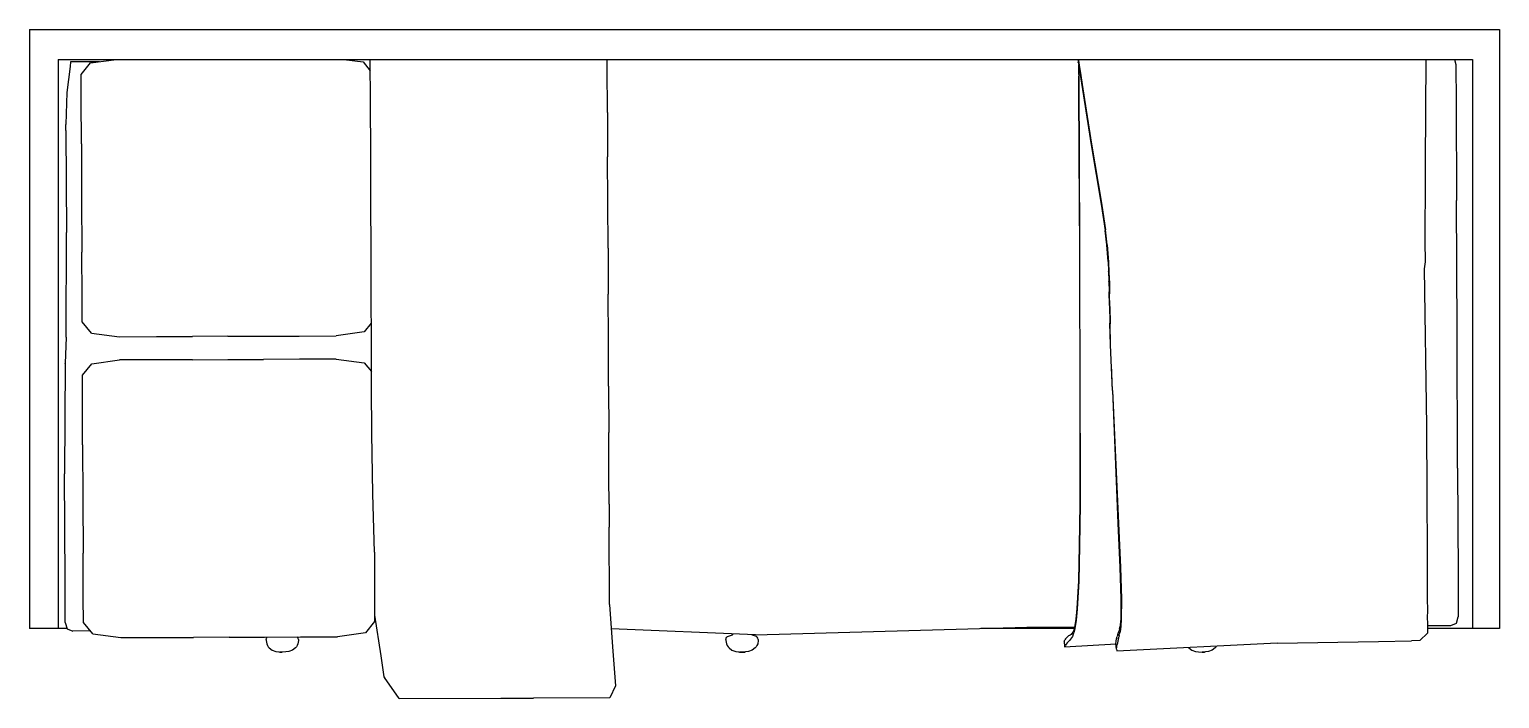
# Model space of a CAD drawing. Header units: millimetres. Extents: x -1130 to 980, y -383 to 578.
import ezdxf

# ---------------------------------------------------------------- set-up
doc = ezdxf.new("R2010")
doc.units = ezdxf.units.MM
for name, color, linetype, true_color in [('IKE050020 1', 7, 'Continuous', 0xeae6da), ('IKE050020 2', 7, 'Continuous', 0x323232), ('IKE050020 3', 7, 'Continuous', 0x686f6d), ('IKE050020 4', 7, 'Continuous', 0x23234b)]:
    doc.layers.add(name, color=color, linetype=linetype, true_color=true_color)

msp = doc.modelspace()

# ---------------------------------------------------------------- linework, layer by layer
at = {"layer": 'IKE050020 1'}
for p, q in [((-1130.5, 577.6), (-1117.4, 577.6)), ((-1130.5, 577.6), (-1130.5, -282.4)), ((-1117.4, 577.6), (979.5, 577.6)), ((979.5, 577.6), (979.5, -282.4)), ((-1089.3, 534.6), (-1089.3, -282.4)), ((-1089.3, 534.6), (940.7, 534.6)), ((940.7, 534.6), (940.7, -282.4)), ((-1117.4, -282.4), (-1130.5, -282.4)), ((-1089.3, -282.4), (-1117.4, -282.4)), ((-1076.4, -282.4), (-1089.3, -282.4)), ((368.9, -282.4), (235, -282.4)), ((940.7, -282.4), (876, -282.4)), ((979.5, -282.4), (940.7, -282.4))]:
    msp.add_line(p, q, dxfattribs=at)
at = {"layer": 'IKE050020 2'}
for p, q in [((-790.2, -296.3), (-789.4, -295)), ((-789.4, -295), (-789.2, -294.8)), ((-745.6, -295), (-746, -294.6)), ((-744.8, -296.3), (-745.6, -295)), ((-130.3, -296.3), (-129.5, -295)), ((-129.5, -295), (-128.5, -294)), ((-128.5, -294), (-127.1, -293.3)), ((-127.1, -293.3), (-125.6, -292.9)), ((-125.6, -292.9), (-122.8, -292.2)), ((-122.8, -292.2), (-121.6, -291.5)), ((-121.6, -291.5), (-120.4, -290.3)), ((-120.4, -290.3), (-120.3, -290.1)), ((-93.7, -291.5), (-94, -291.2)), ((-92.5, -292.2), (-93.7, -291.5)), ((-89.7, -292.9), (-92.5, -292.2)), ((-88.2, -293.3), (-89.7, -292.9)), ((-86.9, -294), (-88.2, -293.3)), ((-85.8, -295), (-86.9, -294)), ((-85, -296.3), (-85.8, -295)), ((-790.7, -298.1), (-790.2, -296.3)), ((-790.7, -298.1), (-790.7, -299.9)), ((-790.7, -299.9), (-789.9, -304.4)), ((-789.9, -304.4), (-788.9, -307.1)), ((-788.9, -307.1), (-787.7, -308.9)), ((-787.7, -308.9), (-786.2, -310.4)), ((-786.2, -310.4), (-782.1, -313.4)), ((-782.1, -313.4), (-776.7, -315.6)), ((-776.7, -315.6), (-772.6, -316.2)), ((-772.6, -316.2), (-771.3, -316.3)), ((-767.5, -316.3), (-771.3, -316.3)), ((-771.3, -316.3), (-767.5, -316.3)), ((-762.5, -316.2), (-767.5, -316.3)), ((-758.3, -315.6), (-762.5, -316.2)), ((-753, -313.4), (-758.3, -315.6)), ((-748.8, -310.4), (-753, -313.4)), ((-747.4, -308.9), (-748.8, -310.4)), ((-746.2, -307.1), (-747.4, -308.9)), ((-745.1, -304.4), (-746.2, -307.1)), ((-744.3, -299.9), (-745.1, -304.4)), ((-744.4, -298.1), (-744.8, -296.3)), ((-744.4, -298.1), (-744.3, -299.9)), ((-130.8, -298.1), (-130.9, -299.9)), ((-130.9, -299.9), (-130.1, -304.4)), ((-130.8, -298.1), (-130.3, -296.3)), ((-130.1, -304.4), (-129, -307.1)), ((-129, -307.1), (-127.8, -308.9)), ((-127.8, -308.9), (-126.4, -310.4)), ((-126.4, -310.4), (-122.2, -313.4)), ((-122.2, -313.4), (-116.8, -315.6)), ((-116.8, -315.6), (-112.7, -316.2)), ((-112.7, -316.2), (-111.4, -316.3)), ((-107.7, -316.3), (-111.4, -316.3)), ((-111.4, -316.3), (-107.7, -316.3)), ((-107.7, -316.3), (-103.9, -316.3)), ((-103.9, -316.3), (-107.7, -316.3)), ((-102.6, -316.2), (-103.9, -316.3)), ((-98.5, -315.6), (-102.6, -316.2)), ((-93.1, -313.4), (-98.5, -315.6)), ((-88.9, -310.4), (-93.1, -313.4)), ((-87.5, -308.9), (-88.9, -310.4)), ((-86.3, -307.1), (-87.5, -308.9)), ((-85.3, -304.4), (-86.3, -307.1)), ((-84.4, -299.9), (-85.3, -304.4)), ((-84.5, -298.1), (-85, -296.3)), ((-84.5, -298.1), (-84.4, -299.9)), ((533.1, -309.8), (533.7, -310.4)), ((533.7, -310.4), (537.9, -313.4)), ((537.9, -313.4), (543.3, -315.6)), ((543.3, -315.6), (547.4, -316.2)), ((547.4, -316.2), (552.5, -316.3)), ((552.5, -316.3), (556.2, -316.3)), ((556.2, -316.3), (552.5, -316.3)), ((557.5, -316.2), (556.2, -316.3)), ((561.6, -315.6), (557.5, -316.2)), ((567, -313.4), (561.6, -315.6)), ((571.2, -310.4), (567, -313.4)), ((572.6, -308.9), (571.2, -310.4)), ((573.3, -307.8), (572.6, -308.9))]:
    msp.add_line(p, q, dxfattribs=at)
at = {"layer": 'IKE050020 3'}
for p, q in [((-1071.6, 531), (-1072.1, 524.2)), ((-1030.1, 531.1), (-1071.6, 531)), ((-641, 473.1), (-641.3, 534.6)), ((-301.1, 523.2), (-301.2, 534.6)), ((374.7, 534.6), (374.8, 531)), ((374.8, 531), (374.8, 530.8)), ((374.9, 530.3), (374.8, 530.8)), ((374.9, 530.3), (375, 529.4)), ((375, 529.4), (375.2, 527.9)), ((375.2, 534.6), (375.3, 533.2)), ((375.2, 527.9), (375.5, 525.8)), ((375.3, 533.2), (375.7, 530)), ((375.7, 530), (376.2, 526.3)), ((873.5, 534.6), (873.5, 517.3)), ((914.7, 534.6), (916.9, 527.4)), ((-1072.1, 524.2), (-1076.8, 487.2)), ((-300.9, 458.3), (-301.1, 523.2)), ((375.4, 510.8), (375.2, 509.4)), ((375.2, 509.4), (375.2, 494.8)), ((375.4, 525.9), (375.5, 526.1)), ((375.8, 513), (375.4, 525.9)), ((375.8, 513), (375.4, 510.8)), ((375.4, 510.8), (375.5, 495.6)), ((375.9, 523.1), (375.5, 525.8)), ((375.9, 523.1), (377.1, 515.5)), ((376.2, 526.3), (377.4, 517.6)), ((377.1, 515.5), (380.8, 491.4)), ((377.4, 517.6), (381.2, 492.5)), ((873.5, 517.3), (873.3, 479.6)), ((916.9, 527.4), (917.1, 472.8)), ((-1076.8, 487.2), (-1078, 441.2)), ((375.2, 494.8), (375.7, 396.9)), ((375.5, 495.6), (375.9, 397.2)), ((380.8, 491.4), (393.4, 412)), ((381.2, 492.5), (394, 413)), ((-640.7, 398.9), (-641, 473.1)), ((873.3, 479.6), (872.6, 365.9)), ((917.1, 472.8), (917.7, 332.1)), ((-300.9, 458.3), (-300.6, 394.6)), ((-1078, 432.5), (-1078, 441.2)), ((-1078, 432.5), (-1077.4, 286)), ((393.4, 412), (407.5, 326.5)), ((394, 413), (408.1, 328)), ((-640.5, 328.4), (-640.7, 398.9)), ((-300.4, 329.8), (-300.6, 394.6)), ((375.7, 396.9), (375.9, 397.2)), ((375.7, 396.9), (376.4, 261.4)), ((375.9, 397.2), (376.4, 261.4)), ((872.6, 365.9), (872.4, 273.2)), ((-640.2, 262.3), (-640.5, 328.4)), ((-300.1, 263.6), (-300.4, 329.8)), ((407.5, 326.5), (413.3, 288.7)), ((408.1, 328), (413.8, 290)), ((918.5, 144.1), (917.7, 332.1)), ((-1077.7, 135.6), (-1077.4, 286)), ((413.8, 290), (413.3, 288.7)), ((415.7, 268.3), (413.3, 288.7)), ((416.1, 268.4), (413.8, 290)), ((-639.9, 196.1), (-640.2, 262.3)), ((-300.1, 263.6), (-299.8, 197.5)), ((376.4, 261.4), (376.7, 186.1)), ((416.1, 268.4), (415.7, 268.3)), ((417.5, 244.4), (415.7, 268.3)), ((416.1, 268.4), (418, 243.4)), ((872.4, 273.2), (872.5, 244.1)), ((417.5, 244.4), (418.3, 230.6)), ((418, 243.4), (417.5, 244.4)), ((418, 243.4), (418.9, 228.8)), ((872.5, 244.1), (871.4, 233.8)), ((871.4, 233.8), (874.7, 8.1)), ((418.3, 230.6), (418.8, 216.1)), ((418.9, 228.8), (418.3, 230.6)), ((418.8, 216.1), (419.1, 200.8)), ((419.5, 213.4), (418.8, 216.1)), ((418.9, 228.8), (419.5, 213.4)), ((419.5, 213.4), (419.8, 198)), ((-639.7, 130), (-639.9, 196.1)), ((-299.6, 131.4), (-299.8, 197.5)), ((419.5, 181.6), (419.1, 200.8)), ((419.8, 198), (419.1, 200.8)), ((420.1, 179.7), (419.8, 198)), ((376.7, 186.1), (377, 109.5)), ((419.5, 181.6), (420.2, 155.7)), ((420.1, 179.7), (419.5, 181.6)), ((420.1, 179.7), (420.5, 155.1)), ((421, 124.8), (420.2, 155.7)), ((420.5, 155.1), (420.2, 155.7)), ((421, 124.8), (420.5, 155.1)), ((-1077.7, 135.6), (-1079.3, 98)), ((-639.4, 63.8), (-639.7, 130)), ((-299.3, 65.2), (-299.6, 131.4)), ((919.3, -52.4), (918.5, 144.1)), ((377, 109.5), (377.1, 90.5)), ((424.1, 59.1), (421, 124.8)), ((-1079.3, 98), (-1079.9, -60.5)), ((-1079.3, 97.5), (-1079.3, 98)), ((-1079.3, 97.3), (-1079.3, 98)), ((-1054.5, 81), (-1041.1, 97.4)), ((-1041.1, 97.4), (-1001, 103)), ((-948.1, 103.2), (-1001, 103)), ((-896.5, 103.4), (-948.1, 103.2)), ((-896.5, 103.4), (-845.5, 103.6)), ((-845.5, 103.6), (-794.6, 103.8)), ((-743, 104), (-794.6, 103.8)), ((-690.1, 104.3), (-743, 104)), ((-690.1, 104.3), (-649.9, 99)), ((-649.9, 99), (-639.5, 86.3)), ((377.1, 90.5), (377.2, 71.5)), ((423.8, 59.2), (422.4, 96.4)), ((-1054.3, 45.2), (-1054.5, 81)), ((-639.1, -2.3), (-639.4, 63.8)), ((-639.4, 63.8), (-639.4, 63.8)), ((-299.3, 65.2), (-299, -0.9)), ((377.2, 71.5), (377.3, 52.8)), ((424.1, 59.1), (423.9, 63.5)), ((-1054.1, -18.7), (-1054.3, 45.2)), ((377.3, 52.8), (377.2, 34.3)), ((377.3, 52.8), (377.3, 34.2)), ((423.8, 59.2), (428.1, -47.2)), ((424.1, 59.1), (423.8, 59.2)), ((424.1, 59.1), (428.7, -47.3)), ((377.2, 34.3), (377.2, -37.5)), ((377.2, 34.3), (377.3, 34.2)), ((377.3, 39.6), (377.3, 34.2)), ((377.3, 34.2), (377.5, -37.7)), ((874.7, 8.1), (875.1, -88.2)), ((-1054.1, -18.7), (-1053.7, -96.5)), ((-637.5, -89.3), (-639.1, -2.3)), ((-298.8, -67.1), (-299, -0.9)), ((377.2, -37.5), (377, -104.1)), ((377.2, -37.5), (377.5, -37.7)), ((377.5, -37.7), (377.4, -104.2)), ((-1079.2, -214.2), (-1079.9, -60.5)), ((428.1, -47.2), (431.8, -131.2)), ((428.7, -47.3), (428.1, -47.2)), ((428.7, -47.3), (432.4, -131.2)), ((919.3, -52.4), (919.9, -206.1)), ((-298.6, -104), (-298.8, -67.1)), ((-1053.7, -96.5), (-1053.4, -174.4)), ((-635.4, -172.7), (-637.5, -89.3)), ((-298.6, -104), (-298.5, -137)), ((377, -104.1), (376.3, -163.5)), ((377.4, -104.2), (376.7, -163.7)), ((377, -104.1), (377.4, -104.2)), ((875.1, -88.2), (875.5, -175.3)), ((-298, -247.9), (-298.5, -137)), ((431.8, -131.2), (434.5, -194.9)), ((432.4, -131.2), (431.8, -131.2)), ((432.4, -131.2), (435.2, -194.9)), ((376.3, -163.5), (375, -214)), ((376.7, -163.7), (375.4, -214.4)), ((376.3, -163.5), (376.7, -163.7)), ((-1053.2, -238.2), (-1053.4, -174.4)), ((-635.4, -172.7), (-635.2, -236.5)), ((875.5, -175.3), (875.7, -238.9)), ((434.5, -194.9), (435.9, -239.8)), ((435.2, -194.9), (434.5, -194.9)), ((435.2, -194.9), (436.7, -240.1)), ((919.9, -206.1), (920.1, -265.6)), ((-1079, -273.7), (-1079.2, -214.2)), ((375, -214), (372.7, -253.8)), ((375.4, -214.4), (373.1, -254.6)), ((375, -214), (375.4, -214.4)), ((-1053, -274), (-1053.2, -238.2)), ((-635.2, -236.5), (-635, -272.4)), ((-298, -247.9), (-293.7, -308.7)), ((435.9, -239.8), (435.9, -268.7)), ((436.7, -240.1), (436.6, -269.6)), ((875.7, -238.9), (875.8, -256.9)), ((-1079, -273.7), (-1076.2, -283)), ((-1039.6, -290.3), (-1053, -274)), ((-635, -272.4), (-648.3, -288.8)), ((-635.1, -263.3), (-625.9, -321.8)), ((371.2, -269.1), (369.4, -280.6)), ((371.6, -270.3), (369.8, -282.4)), ((372.7, -253.8), (371.2, -269.1)), ((373.1, -254.6), (371.6, -270.3)), ((372.7, -253.8), (373.1, -254.6)), ((435.9, -268.7), (435.1, -277.4)), ((436.6, -269.6), (435.9, -279.2)), ((875.7, -266.8), (875.6, -269.7)), ((875.6, -269.7), (875.8, -272.6)), ((875.8, -256.9), (875.7, -266.8)), ((875.8, -272.6), (875.9, -277.6)), ((917.5, -274.9), (920.1, -265.6)), ((-1076.2, -283), (-1068.2, -286.1)), ((-1043.2, -286), (-1068.2, -286.1)), ((-1039.6, -290.3), (-999.4, -295.6)), ((-946.5, -295.4), (-894.9, -295.2)), ((-843.9, -295), (-894.9, -295.2)), ((-843.9, -295), (-793, -294.8)), ((-793, -294.8), (-741.4, -294.6)), ((-741.4, -294.6), (-688.5, -294.4)), ((-648.3, -288.8), (-688.5, -294.4)), ((-88.2, -291.4), (-295.5, -283)), ((-88.2, -291.4), (301.1, -280.5)), ((301.1, -280.5), (369.4, -280.3)), ((359.8, -293.9), (358.1, -295.7)), ((360.9, -293.1), (359.8, -293.9)), ((362, -292.4), (360.9, -293.1)), ((363.3, -291.8), (362, -292.4)), ((364.6, -291), (363.3, -291.8)), ((365.8, -289.8), (364.6, -291)), ((366.4, -293.8), (365.1, -296.1)), ((367.1, -287.7), (365.8, -289.8)), ((367.6, -290.8), (366.4, -293.8)), ((368.3, -284.7), (367.1, -287.7)), ((368.7, -287), (367.6, -290.8)), ((369.4, -280.6), (368.3, -284.7)), ((369.8, -282.4), (368.7, -287)), ((429.9, -296.6), (430.6, -293.8)), ((431.5, -290.8), (430.6, -293.8)), ((431.5, -290.8), (432.1, -289.2)), ((432.7, -287.5), (432.1, -289.2)), ((432.5, -296.8), (433, -294.7)), ((432.7, -287.5), (433.3, -285.6)), ((433.6, -292.5), (433, -294.7)), ((434, -283.4), (433.3, -285.6)), ((433.6, -292.5), (434.2, -289.8)), ((434, -283.4), (434.6, -280.7)), ((434.8, -286.7), (434.2, -289.8)), ((435.1, -277.4), (434.6, -280.7)), ((435.3, -283.2), (434.8, -286.7)), ((435.9, -279.2), (435.3, -283.2)), ((876, -289.1), (864.8, -299.6)), ((875.9, -277.6), (876, -281.5)), ((875.9, -278.2), (909.5, -278.1)), ((875.9, -289), (876, -289.1)), ((876, -281.5), (876, -284.7)), ((876, -284.7), (876, -289.1)), ((876, -289.1), (876, -289)), ((909.5, -278.1), (917.5, -274.9)), ((-999.4, -295.6), (-946.5, -295.4)), ((-293.7, -308.7), (-289.4, -365)), ((354.5, -300.6), (354.9, -299.5)), ((354.5, -300.6), (355.2, -308.7)), ((354.9, -299.5), (355.5, -298.5)), ((355.2, -308.7), (429, -304.7)), ((355.8, -307.5), (355.2, -308.7)), ((356.6, -297.3), (355.5, -298.5)), ((355.8, -307.5), (356.5, -306.5)), ((357.5, -305), (356.5, -306.5)), ((358.1, -295.7), (356.6, -297.3)), ((358.9, -303.2), (357.5, -305)), ((360.6, -301.3), (358.9, -303.2)), ((361.6, -300.3), (360.6, -301.3)), ((362.7, -299.2), (361.6, -300.3)), ((363.9, -297.8), (362.7, -299.2)), ((365.1, -296.1), (363.9, -297.8)), ((428.9, -303.9), (429.1, -300.9)), ((429.8, -311.9), (428.9, -303.9)), ((429.1, -300.9), (429.4, -298.9)), ((429.9, -296.6), (429.4, -298.9)), ((429.8, -311.9), (430.1, -308.7)), ((429.8, -311.9), (430.1, -314)), ((430.1, -308.7), (430.4, -306.3)), ((430.1, -314), (430.8, -315)), ((660.1, -303.6), (430.2, -314.8)), ((430.9, -303.5), (430.4, -306.3)), ((431.6, -300.3), (430.9, -303.5)), ((432.5, -296.8), (431.6, -300.3)), ((660.1, -303.6), (805.6, -301.1)), ((805.6, -301.1), (853.3, -300)), ((864.8, -299.6), (853.3, -300)), ((-625.9, -321.8), (-621.6, -351.8)), ((-621.6, -351.8), (-620.6, -353)), ((-620.7, -353), (-620.7, -352.8)), ((-599.9, -383.1), (-620.7, -353)), ((-620.5, -353), (-620.7, -353)), ((-289.4, -365), (-297.5, -381.9)), ((-599.9, -383.1), (-453.7, -382.5)), ((-453.7, -382.5), (-406.8, -382.3)), ((-297.5, -381.9), (-406.8, -382.3))]:
    msp.add_line(p, q, dxfattribs=at)
at = {"layer": 'IKE050020 4'}
for p, q in [((-1056.2, 512.9), (-1042.9, 529.4)), ((-1042.9, 529.4), (-1005.5, 534.6)), ((-679.3, 534.6), (-651.7, 530.9)), ((-651.7, 530.9), (-641.2, 518.3)), ((-1056.1, 477.1), (-1056.2, 512.9)), ((-1055.8, 413.3), (-1056.1, 477.1)), ((-1055.8, 413.3), (-1055.5, 335.4)), ((-1055.5, 335.4), (-1055.2, 257.6)), ((-1054.9, 193.7), (-1055.2, 257.6)), ((-1054.8, 157.9), (-1054.9, 193.7)), ((-1041.3, 141.6), (-1054.8, 157.9)), ((-639.8, 155.9), (-650.1, 143.2)), ((-1041.3, 141.6), (-1001.1, 136.3)), ((-1001.1, 136.3), (-948.2, 136.5)), ((-948.2, 136.5), (-896.6, 136.8)), ((-845.7, 137), (-896.6, 136.8)), ((-845.7, 137), (-794.7, 137.2)), ((-794.7, 137.2), (-743.1, 137.4)), ((-743.1, 137.4), (-690.2, 137.6)), ((-650.1, 143.2), (-690.2, 137.6))]:
    msp.add_line(p, q, dxfattribs=at)

doc.saveas('drawing.dxf')
